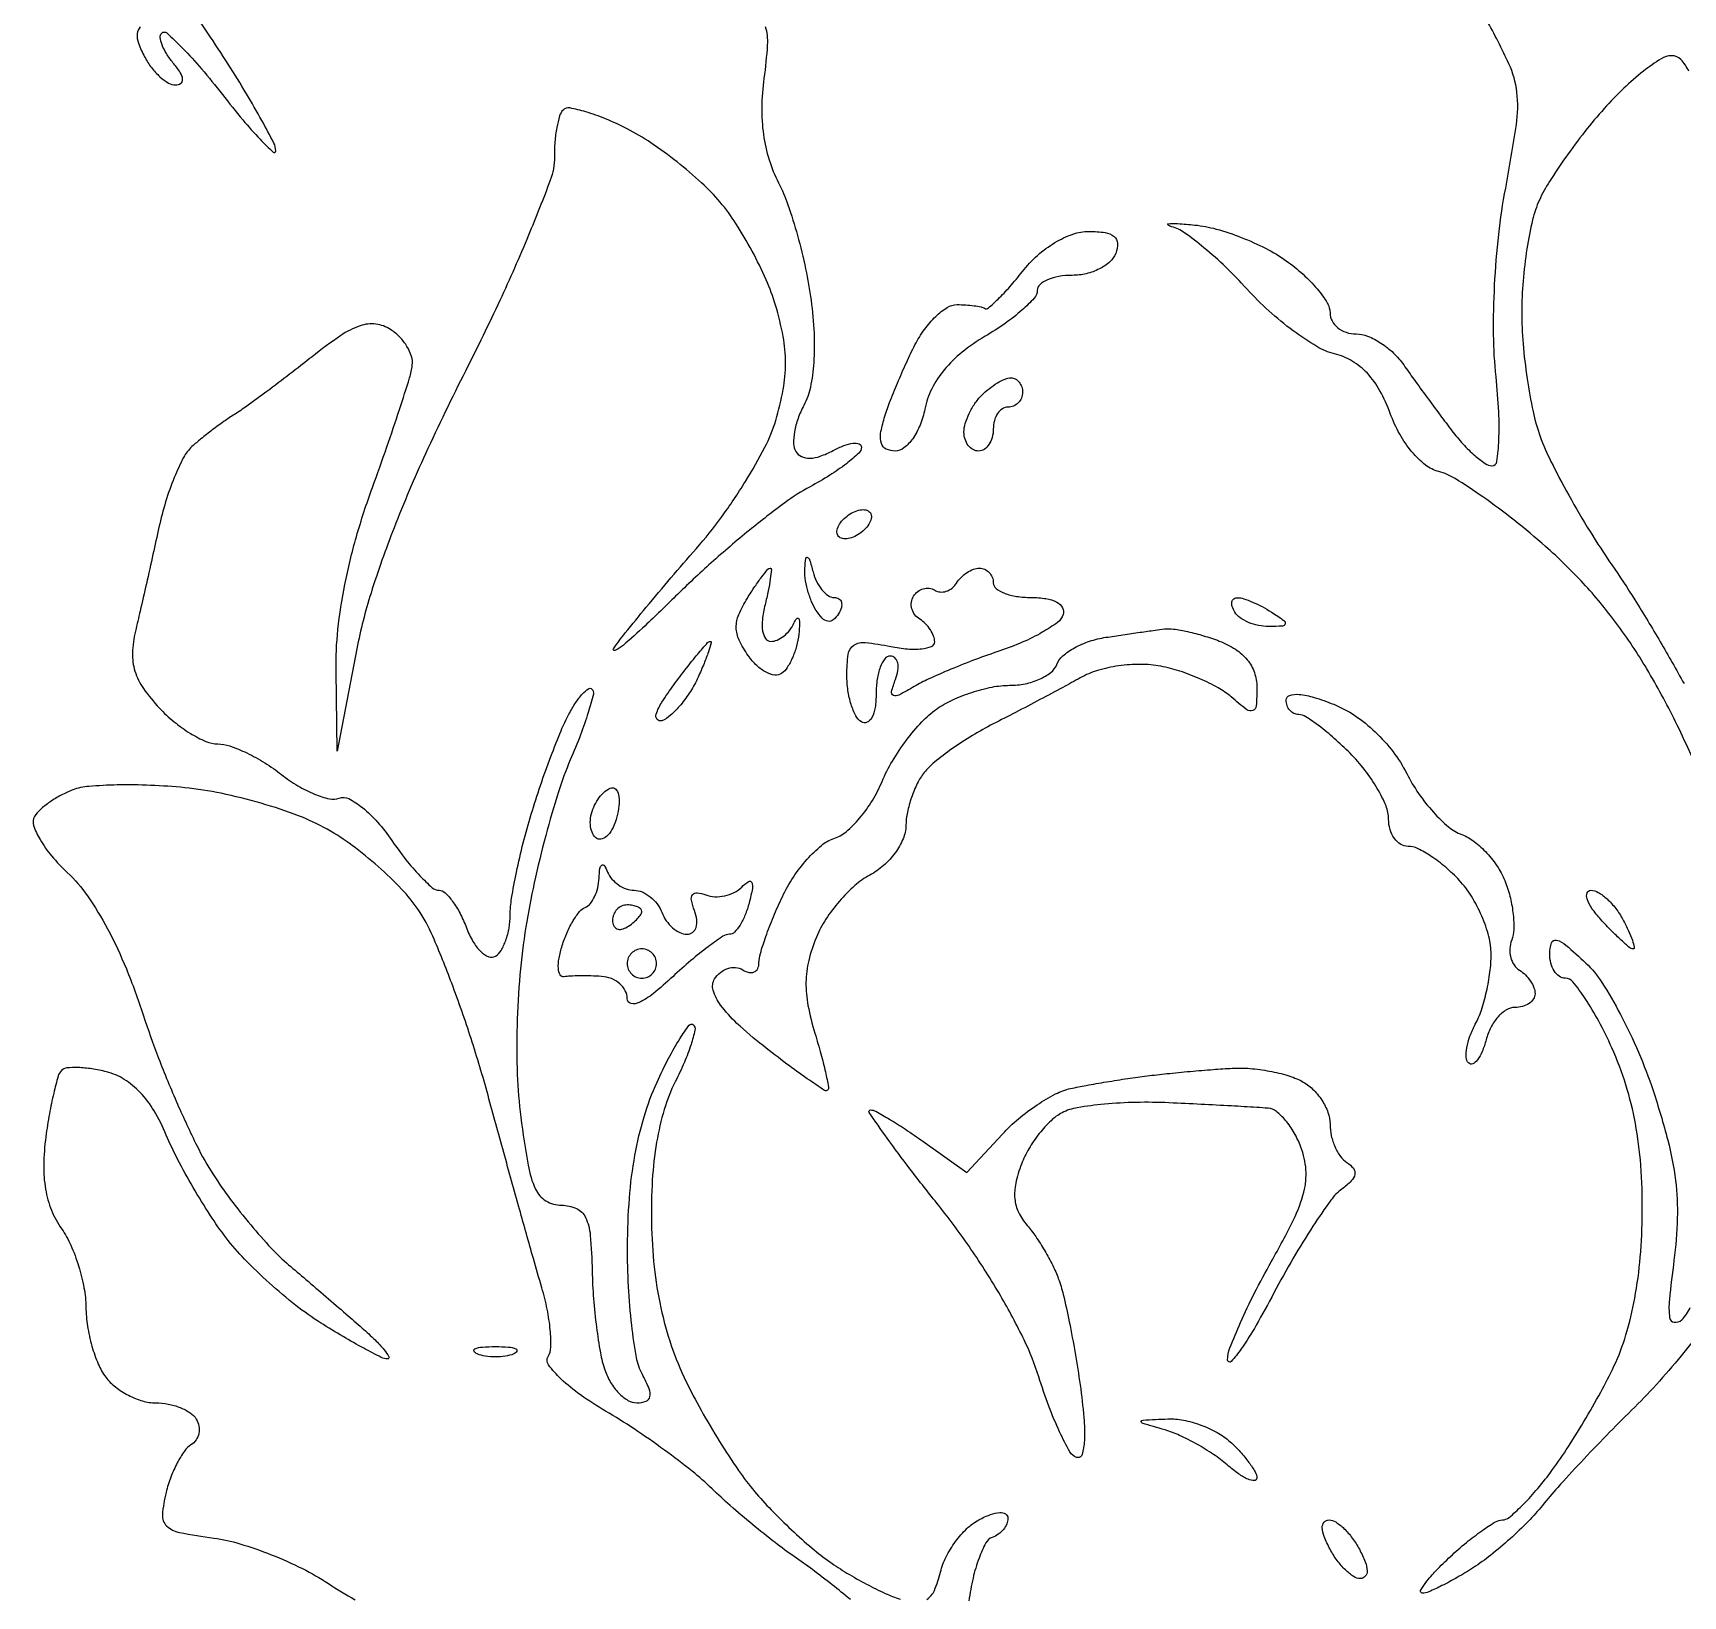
# Model space of a CAD drawing. Extents: x 0 to 102, y 0 to 135.
# Drawn here: x 45.55 to 55.08, y 42.62 to 51.65 of the extents above; entities that cross this region are included whole.
import ezdxf

# ---------------------------------------------------------------- set-up
doc = ezdxf.new("R2010")
doc.units = 0
doc.header["$MEASUREMENT"] = 0

msp = doc.modelspace()

# ---------------------------------------------------------------- linework, layer by layer
for points in [[(46.170234, 51.68761, 0.176529), (46.151928, 51.648717, 0.113266), (46.159434, 51.593498, 0.032689), (46.195252, 51.514575, 0.040614), (46.235301, 51.452447, 0.045023), (46.283646, 51.399898, 0.050062), (46.332702, 51.3636, 0.135057), (46.374135, 51.3522, 0.155542), (46.404617, 51.361918, 0.273969), (46.415027, 51.385305, 0.116441), (46.400685, 51.424854, 0.028256), (46.359103, 51.481144, -0.033269), (46.321174, 51.533581, -0.048787), (46.295809, 51.584496, -0.060675), (46.285285, 51.626858, -0.230901), (46.293909, 51.651909, -0.400454), (46.32286, 51.652592, -0.013175), (46.414105, 51.565075, -0.018535), (46.523011, 51.446481, -0.010978), (46.644364, 51.29758, 0.008042), (46.762856, 51.150435, 0.015921), (46.862338, 51.038342, 0.016557), (46.937082, 50.964404, 0.654334), (46.953, 50.97136, 0.119771), (46.942118, 51.016138, 0.006305), (46.872319, 51.147178, 0.009644), (46.783562, 51.301721, 0.006844), (46.678343, 51.471693, 0.005452), (46.560758, 51.6516, 0.004839), (46.434578, 51.836245, 0.004862)], [(49.780588, 51.690556, -0.089491), (49.792858, 51.58318, -0.017873), (49.77343, 51.390472, 0.03072), (49.760833, 51.222366, 0.037989), (49.770649, 51.06568, 0.040376), (49.802953, 50.920688, 0.04436), (49.857486, 50.787487, -0.036311), (49.912053, 50.660081, -0.015486), (49.967089, 50.482857, -0.015226), (50.014358, 50.289438, -0.019339), (50.045557, 50.108293, -0.02087), (50.062729, 49.918325, -0.029191), (50.061033, 49.747895, -0.033491), (50.0416, 49.605113, -0.072418), (50.004013, 49.501115, 0.037532), (49.970366, 49.425027, 0.042085), (49.949998, 49.347599, 0.046465), (49.944548, 49.27982, 0.136068), (49.957522, 49.235223, 0.146735), (49.990581, 49.205885, 0.11459), (50.037801, 49.196005, 0.080072), (50.099028, 49.207256, 0.037482), (50.172934, 49.239948, -0.030983), (50.235893, 49.26878, -0.062431), (50.288806, 49.281886, -0.112617), (50.323601, 49.278177, -0.320416), (50.337, 49.259415, -0.21071), (50.321529, 49.224333, -0.021185), (50.249792, 49.164186, -0.023704), (50.153847, 49.097417, -0.016646), (50.040121, 49.031197, 0.036006), (49.893892, 48.938296, 0.011376), (49.689486, 48.779423, 0.011294), (49.468869, 48.591308, 0.01231), (49.263365, 48.398608, -0.004962), (49.086414, 48.227726, -0.014423), (48.95964, 48.114461, -0.071647), (48.911803, 48.08465, -0.76063), (48.903274, 48.0951, -0.015403), (48.971885, 48.185946, -0.003527), (49.09359, 48.335008, -0.003644), (49.236382, 48.504864, -0.003544), (49.382948, 48.674208, 0.022697), (49.527991, 48.855368, 0.018711), (49.666193, 49.060743, 0.019112), (49.778899, 49.259112, 0.046877), (49.841809, 49.414458, 0.027484), (49.884617, 49.592356, 0.045807), (49.8984, 49.745703, 0.045538), (49.884055, 49.899628, 0.026796), (49.840537, 50.079387, 0.031254), (49.786237, 50.226506, 0.019229), (49.705147, 50.392453, 0.019256), (49.611926, 50.551017, 0.03239), (49.520404, 50.675297, 0.032195), (49.413281, 50.787135, 0.018826), (49.271907, 50.907404, 0.018777), (49.120734, 51.01756, 0.030114), (48.983233, 51.098485, 0.018666), (48.85784, 51.156665, 0.027611), (48.74365, 51.1973, 0.026328), (48.651051, 51.219375, 0.246515), (48.613175, 51.207575, 0.124413), (48.592875, 51.173543, 0.026593), (48.576577, 51.106104, 0.02625), (48.565694, 51.023789, 0.022372), (48.562696, 50.93625, -0.092829), (48.538962, 50.801721, -0.008447), (48.413172, 50.483684, -0.010711), (48.247344, 50.107261, -0.008181), (48.050453, 49.7025, 0.009603), (47.818296, 49.221771, 0.014445), (47.636248, 48.793342, 0.016672), (47.503193, 48.41669, 0.028897), (47.421606, 48.0951), (47.307299, 47.5029), (47.301134, 47.9682, -0.030171), (47.312316, 48.205572, -0.022144), (47.352146, 48.466147, -0.020662), (47.418872, 48.742062, -0.017822), (47.511056, 49.0257, 0.003744), (47.594892, 49.260912, 0.00486), (47.668009, 49.477779, 0.003686), (47.726087, 49.660284, 0.043309), (47.741922, 49.733092, 0.109717), (47.73729, 49.783869, 0.059454), (47.71112, 49.84119, 0.054944), (47.668903, 49.895943, 0.057278), (47.616311, 49.939327, 0.113054), (47.530697, 49.970595, 0.115282), (47.440664, 49.961149, 0.067246), (47.328054, 49.904178, 0.01697), (47.162562, 49.781835, -0.003908), (47.032698, 49.68048, -0.003941), (46.90163, 49.581456, -0.003845), (46.786117, 49.496976, -0.01589), (46.714323, 49.4487, 0.013529), (46.654611, 49.408956, 0.008331), (46.586437, 49.359147, 0.008352), (46.520623, 49.307609, 0.014786), (46.468369, 49.262639, 0.088134), (46.420349, 49.200096, 0.022683), (46.366643, 49.084104, 0.022373), (46.31655, 48.944067, 0.021087), (46.278047, 48.797339, -0.001108), (46.243565, 48.640687, -0.000866), (46.205458, 48.470768, -0.000875), (46.169432, 48.312709, -0.002141), (46.142213, 48.19653, 0.04964), (46.125105, 48.070775, 0.084541), (46.1391, 47.965901, 0.077477), (46.188361, 47.865463, 0.035904), (46.280259, 47.75238, 0.033109), (46.365293, 47.673096, 0.033489), (46.459739, 47.606059, 0.035486), (46.549584, 47.559356, 0.102464), (46.617938, 47.5452, -0.084349), (46.688232, 47.533257, -0.027983), (46.785173, 47.493119, -0.026946), (46.889578, 47.435759, -0.027571), (46.986378, 47.367903, 0.031957), (47.080583, 47.303091, 0.03787), (47.177234, 47.25484, 0.041349), (47.262959, 47.227882, 0.148178), (47.319586, 47.231978, -0.215233), (47.374248, 47.228826, -0.049371), (47.45351, 47.176868, -0.042475), (47.540893, 47.093179, -0.030348), (47.624104, 46.986274, 0.01671), (47.704973, 46.876321, 0.02295), (47.785291, 46.783528, 0.020739), (47.85649, 46.714492, 0.184166), (47.896599, 46.6992, -0.195018), (47.931213, 46.685166, -0.042461), (47.974315, 46.635576, -0.038277), (48.017654, 46.56554, -0.028583), (48.054735, 46.482609, 0.040667), (48.092449, 46.403449, 0.067162), (48.137791, 46.34503, 0.097656), (48.183161, 46.315178, 0.239644), (48.221842, 46.318402, 0.120766), (48.254455, 46.351578, 0.047687), (48.281971, 46.409847, 0.043597), (48.300897, 46.481351, 0.04169), (48.307516, 46.556143, -0.03924), (48.315643, 46.653385, -0.010934), (48.343578, 46.803753, -0.010963), (48.382776, 46.973085, -0.011308), (48.428994, 47.138782, -0.00848), (48.48226, 47.304159, -0.007773), (48.542599, 47.472535, -0.007795), (48.601122, 47.621107, -0.025148), (48.646433, 47.717078, -0.022778), (48.686201, 47.783883, -0.040683), (48.725565, 47.834205, -0.054884), (48.759199, 47.863467, -0.362691), (48.77978, 47.86162, -0.264998), (48.787802, 47.83233, -0.011571), (48.758038, 47.726403, -0.017044), (48.713882, 47.597971, -0.011051), (48.654549, 47.452524, 0.026193), (48.585797, 47.268228, 0.011176), (48.512455, 47.0154, 0.011022), (48.446077, 46.741719, 0.014232), (48.397899, 46.4877, 0.017869), (48.363688, 46.211513, 0.015266), (48.346984, 45.918666, 0.015629), (48.348347, 45.635188, 0.023241), (48.368804, 45.3879, 0.010587), (48.410746, 45.110736, 0.065355), (48.453518, 44.973383, 0.147518), (48.513825, 44.905358, 0.138376), (48.603278, 44.879874, -0.10552), (48.690223, 44.861089, -0.179785), (48.742483, 44.809512, -0.088839), (48.769863, 44.706168, -0.014633), (48.780744, 44.499174, 0.013795), (48.788863, 44.339622, 0.01234), (48.805929, 44.17469, 0.01248), (48.828616, 44.02732, 0.037237), (48.854061, 43.92855, 0.052811), (48.887636, 43.855747, 0.058095), (48.934848, 43.794115, 0.065929), (48.987869, 43.752162, 0.135245), (49.038544, 43.7382, 0.081275), (49.092042, 43.746954, 0.2689), (49.114718, 43.772755, 0.148409), (49.110096, 43.819286, 0.024437), (49.070977, 43.901838, -0.079123), (49.037069, 43.999719, -0.015071), (49.009671, 44.186787, -0.015737), (48.990975, 44.409335, -0.013892), (48.985258, 44.642088, -0.018268), (48.996348, 44.920908, -0.025438), (49.028016, 45.16862, -0.028099), (49.080918, 45.390357, -0.0339), (49.155961, 45.590847, -0.012549), (49.223672, 45.730651, -0.022323), (49.2873, 45.841583, -0.020069), (49.341677, 45.92013, -0.455757), (49.36597, 45.92183, -0.258107), (49.374777, 45.891227, -0.021082), (49.351988, 45.807957, -0.024126), (49.313743, 45.705586, -0.016005), (49.260569, 45.591983, 0.045259), (49.197435, 45.433612, 0.030468), (49.153412, 45.243852, 0.026966), (49.128567, 45.025163, 0.019341), (49.123516, 44.779175, 0.021923), (49.139381, 44.52356, 0.027038), (49.177393, 44.28785, 0.028545), (49.238206, 44.06899, 0.030695), (49.322386, 43.86389, 0.015292), (49.410062, 43.696062, 0.011179), (49.51716, 43.515091, 0.011316), (49.626445, 43.348049, 0.024386), (49.71954, 43.225778, 0.01785), (49.815549, 43.119612, 0.011872), (49.932679, 43.004628, 0.011958), (50.051829, 42.89832, 0.022782), (50.153319, 42.819711, 0.017863), (50.253056, 42.754687, 0.013839), (50.365949, 42.690893, 0.014054), (50.474732, 42.637189, 0.032452), (50.55983, 42.604615, 0.054233)], [(55.195024, 47.330722, 0.01696), (55.039779, 47.673648, 0.0192), (54.874192, 47.978626, 0.025525), (54.699503, 48.241316, 0.026941), (54.5074, 48.473244, 0.026139), (54.289621, 48.685649, 0.012687), (54.10765, 48.837455, 0.014546), (53.926159, 48.972811, 0.013737), (53.766619, 49.078308, 0.076645), (53.672594, 49.11848, -0.104207), (53.595488, 49.156535, -0.05215), (53.517097, 49.232596, -0.046648), (53.446433, 49.335216, -0.040731), (53.392263, 49.453834, 0.039199), (53.332487, 49.585794, 0.061967), (53.259655, 49.686219, 0.070653), (53.172475, 49.756498, 0.073005), (53.070118, 49.798771, -0.07314), (52.966901, 49.841431, -0.024884), (52.831521, 49.931626, -0.024128), (52.68983, 50.04755, -0.025537), (52.562763, 50.174521, 0.017085), (52.441162, 50.300208, 0.019227), (52.315803, 50.412236, 0.018852), (52.202742, 50.498749, 0.091014), (52.129613, 50.532635, -0.098069), (52.107471, 50.543274, -0.69152), (52.109684, 50.550893, -0.03664), (52.163639, 50.551156, -0.006821), (52.262454, 50.543034, -0.044288), (52.386365, 50.519952, -0.024959), (52.531523, 50.47143, -0.024742), (52.674222, 50.407366, -0.036848), (52.791204, 50.336428, -0.029244), (52.888039, 50.258561, -0.03416), (52.969882, 50.173613, -0.036489), (53.027589, 50.093722, -0.139036), (53.0442, 50.035139, 0.123472), (53.055786, 49.988939, 0.100775), (53.088416, 49.949585, 0.090825), (53.137225, 49.923142, 0.079), (53.194724, 49.914, -0.09601), (53.261405, 49.901077, -0.04859), (53.337581, 49.861421, -0.045783), (53.410925, 49.803484, -0.050857), (53.469674, 49.735009, 0.004), (53.528364, 49.652006, 0.00208), (53.602843, 49.549344, 0.002068), (53.680193, 49.444566, 0.003152), (53.74829, 49.354309, 0.022317), (53.812981, 49.277082, 0.027963), (53.879854, 49.211852, 0.028235), (53.940347, 49.164845, 0.152194), (53.979643, 49.1526, 0.374754), (54.00814, 49.177448, 0.022666), (54.019318, 49.29961, 0.024293), (54.018882, 49.464041, 0.013229), (54.00321, 49.665378, -0.02355), (53.989166, 49.911275, -0.015209), (53.995002, 50.196496, -0.01496), (54.018665, 50.488755, -0.018949), (54.058778, 50.756701, 0.009934), (54.120561, 51.124053, 0.065183), (54.12365, 51.310397, 0.080163), (54.077523, 51.474769, 0.019024), (53.947837, 51.729056, -0.006849)], [(55.117505, 51.431947, 0.077481), (55.07105, 51.498915, 0.205226), (55.018576, 51.5214, 0.142402), (54.956483, 51.50335, 0.024366), (54.854987, 51.431726, 0.024856), (54.74082, 51.333009, 0.019915), (54.627865, 51.216128, 0.015327), (54.516114, 51.082869, 0.012797), (54.405564, 50.934883, 0.012993), (54.311379, 50.794222, 0.034038), (54.253566, 50.687378, 0.049389), (54.21432, 50.572516, 0.018502), (54.181545, 50.40529, 0.018119), (54.159052, 50.21924, 0.020962), (54.151529, 50.0409, 0.021169), (54.159262, 49.857283, 0.015621), (54.182742, 49.655177, 0.015846), (54.217028, 49.46524, 0.033762), (54.257929, 49.3218, 0.029897), (54.319772, 49.177564, 0.011008), (54.423422, 48.981755, 0.010866), (54.546282, 48.772349, 0.012835), (54.671752, 48.58, -0.01112), (54.80503, 48.377203, -0.007036), (54.951773, 48.13521, -0.007065), (55.089298, 47.893288, -0.012926)], [(50.272696, 42.601342, 0.006975), (50.167362, 42.686913, 0.006897), (50.053478, 42.774298, 0.009331), (49.948035, 42.8499, -0.013895), (49.837486, 42.9307, -0.007772), (49.707372, 43.03474, -0.007749), (49.57902, 43.14407, -0.012487), (49.473549, 43.241544, 0.024324), (49.358624, 43.342818, 0.010868), (49.198333, 43.465171, 0.010729), (49.022868, 43.587487, 0.014308), (48.858151, 43.69046, -0.021781), (48.713359, 43.784014, -0.0358), (48.600804, 43.876677, -0.04109), (48.528863, 43.957339, -0.30927), (48.526618, 44.005782, 0.134896), (48.542287, 44.059187, 0.027154), (48.538583, 44.159077, 0.026867), (48.521157, 44.278345, 0.02229), (48.490238, 44.402866, -0.003078), (48.441269, 44.572019, -0.000717), (48.361207, 44.856643, -0.000739), (48.270014, 45.184498, -0.000725), (48.179182, 45.5148, 0.011464), (48.0815, 45.842325, 0.0118), (47.969775, 46.161855, 0.011598), (47.860106, 46.433929, 0.048124), (47.774912, 46.588942, 0.040692), (47.679892, 46.706434, 0.02152), (47.544773, 46.836508, 0.021272), (47.394174, 46.958493, 0.030698), (47.250553, 47.051952, 0.038206), (47.085193, 47.129627, 0.019803), (46.868672, 47.202141, 0.019509), (46.637912, 47.259726, 0.026948), (46.426931, 47.291969, 0.014131), (46.229753, 47.305697, 0.01531), (46.037323, 47.307743, 0.014945), (45.872899, 47.299536, 0.068746), (45.779938, 47.279038, 0.03386), (45.71324, 47.249092, 0.029362), (45.647801, 47.209113, 0.030474), (45.592771, 47.165691, 0.072188), (45.559317, 47.125787, 0.224417), (45.553564, 47.074662, 0.049965), (45.591156, 46.992544, 0.042643), (45.658142, 46.897593, 0.029881), (45.748307, 46.802608, -0.054), (45.864915, 46.667277, -0.028389), (45.980456, 46.477362, -0.025157), (46.089591, 46.24524, -0.018875), (46.186809, 45.9801, 0.013808), (46.275986, 45.72905, 0.011131), (46.385149, 45.464377, 0.011291), (46.49697, 45.224387, 0.028171), (46.592227, 45.056046, 0.018045), (46.690103, 44.915215, 0.013314), (46.808021, 44.766397, 0.013493), (46.927166, 44.631556, 0.029139), (47.027315, 44.536013, -0.001138), (47.126989, 44.45105, -0.000706), (47.243668, 44.350848, -0.000708), (47.358576, 44.251601, -0.001277), (47.452395, 44.169916, -0.013048), (47.526494, 44.101572, -0.027823), (47.579249, 44.044263, -0.045747), (47.606199, 44.004615, -0.571352), (47.598763, 43.992, -0.117148), (47.562634, 44.000583, -0.006856), (47.461629, 44.05319, -0.010074), (47.34241, 44.120509, -0.007228), (47.211861, 44.200305, -0.025816), (47.069793, 44.3006, -0.016611), (46.915475, 44.430463, -0.016699), (46.772579, 44.567968, -0.029916), (46.66626, 44.691309, -0.019245), (46.574224, 44.822122, -0.011888), (46.475777, 44.982384, -0.011919), (46.385918, 45.14561, -0.02091), (46.320602, 45.285221, 0.035449), (46.250413, 45.424553, 0.054916), (46.169274, 45.5319, 0.063921), (46.077513, 45.607044, 0.078308), (45.975644, 45.650378, 0.023131), (45.89002, 45.667704, 0.03023), (45.810496, 45.675117, 0.030936), (45.745916, 45.673222, 0.175315), (45.715247, 45.658847, 0.127564), (45.695197, 45.624755, 0.011327), (45.669823, 45.527506, 0.01421), (45.645137, 45.408278, 0.010602), (45.624467, 45.275586, 0.029136), (45.612132, 45.111598, 0.046808), (45.622873, 44.971882, 0.05335), (45.65734, 44.850591, 0.056947), (45.71618, 44.742175, -0.048828), (45.768894, 44.648691, -0.028988), (45.813741, 44.528779, -0.028807), (45.844887, 44.40278, -0.043587), (45.855891, 44.290426, 0.037273), (45.865173, 44.181506, 0.029472), (45.890804, 44.066047, 0.030303), (45.927639, 43.961239, 0.06277), (45.970967, 43.88625, 0.065137), (46.026951, 43.82959, 0.0468), (46.102049, 43.78169, 0.047222), (46.183744, 43.749072, 0.071497), (46.259384, 43.7382, -0.048528), (46.331031, 43.73123, -0.047033), (46.400781, 43.71057, -0.050842), (46.458601, 43.680207, -0.10844), (46.493546, 43.644141, -0.093239), (46.508982, 43.604062, -0.096392), (46.508536, 43.561604, -0.099185), (46.492352, 43.523368, -0.105157), (46.462946, 43.495244, 0.102369), (46.425053, 43.459401, 0.031653), (46.384072, 43.391937, 0.030176), (46.346694, 43.308744, 0.029014), (46.31904, 43.220569, 0.041808), (46.297957, 43.091846, 0.225337), (46.322566, 43.027349, 0.14376), (46.39706, 42.988807, 0.014642), (46.59545, 42.956258, -0.039867), (46.746223, 42.923645, -0.021217), (46.926638, 42.86081, -0.020987), (47.10663, 42.78053, -0.030502), (47.257268, 42.693782, 0.019493), (47.411229, 42.60055, 0.011387)], [(55.195505, 44.167299, -0.012551), (55.072265, 44.009283, -0.012367), (54.929319, 43.843717, -0.014802), (54.78643, 43.695336, 0.00584), (54.641429, 43.550064, 0.005006), (54.492132, 43.393855, 0.005047), (54.359357, 43.249219, 0.01438), (54.2709, 43.145009, -0.025553), (54.189505, 43.053349, -0.015185), (54.083936, 42.952369, -0.015178), (53.972264, 42.857839, -0.025217), (53.872027, 42.786023, -0.011944), (53.779283, 42.729496, -0.014958), (53.690561, 42.681764, -0.013169), (53.614714, 42.646305, -0.103111), (53.576791, 42.6384, -0.559955), (53.567666, 42.653286, -0.046082), (53.59749, 42.700528, -0.028505), (53.656315, 42.768662, -0.013482), (53.739322, 42.8499, -0.014623), (53.831961, 42.930893, -0.018966), (53.921675, 42.999272, -0.016911), (53.999282, 43.050063, -0.137275), (54.039798, 43.0614, 0.177691), (54.078874, 43.07574, 0.01894), (54.151435, 43.142167, 0.02148), (54.234009, 43.23104, 0.015672), (54.318194, 43.33635, 0.016867), (54.408667, 43.465987, 0.009322), (54.510757, 43.629938, 0.009286), (54.608142, 43.800137, 0.014738), (54.68443, 43.9497, 0.038233), (54.753588, 44.130268, 0.026741), (54.804541, 44.342272, 0.024414), (54.83648, 44.579944, 0.019546), (54.848275, 44.838, 0.019707), (54.839308, 45.11111, 0.027758), (54.808277, 45.352728, 0.029856), (54.753188, 45.575023, 0.029632), (54.671906, 45.78975, 0.017305), (54.596452, 45.943697, 0.025048), (54.518538, 46.073557, 0.022807), (54.446995, 46.170432, 0.226006), (54.402557, 46.1916, -0.156014), (54.368477, 46.202499, -0.097543), (54.339449, 46.233209, -0.079735), (54.319855, 46.279083, -0.061207), (54.3132, 46.333247, -0.081843), (54.323497, 46.39573, -0.393316), (54.35246, 46.411353, -0.115208), (54.406462, 46.382952, -0.010153), (54.521805, 46.27892, -0.062537), (54.614219, 46.167335, -0.020331), (54.721928, 45.981863, -0.019908), (54.826003, 45.764, -0.021153), (54.910139, 45.542859, -0.016455), (54.995394, 45.255428, -0.033176), (55.039804, 45.023395, -0.037008), (55.050486, 44.80465, -0.026639), (55.03132, 44.560836, 0.007231), (55.004694, 44.334795, 0.058111), (55.006084, 44.230271, 0.34056), (55.032846, 44.203535, 0.226809), (55.075967, 44.217711, 0.108005), (55.124337, 44.289653, 0.01143)], [(50.714885, 42.602141, 0.14744), (50.758286, 42.654689, 0.037934), (50.793479, 42.760274, -0.055712), (50.826185, 42.847904, -0.041135), (50.880403, 42.936189, -0.041907), (50.946499, 43.012047, -0.069839), (51.014799, 43.061935, -0.031025), (51.083005, 43.093163, -0.077898), (51.13633, 43.104632, -0.156102), (51.169415, 43.096067, -0.257409), (51.183, 43.071427, -0.100975), (51.176261, 43.038399, -0.070386), (51.156546, 43.005737, -0.06714), (51.127366, 42.978383, -0.074454), (51.092943, 42.960881, 0.193736), (51.055262, 42.928853, 0.032642), (51.01606, 42.840672, 0.031573), (50.981573, 42.725079, 0.023374), (50.957677, 42.593813, 0.025047)]]:
    msp.add_lwpolyline(points, format="xyb")
for points in [[(51.651785, 50.5062, -0.034956), (51.744568, 50.499705, -0.138227), (51.796424, 50.47689, -0.217008), (51.815742, 50.437327, -0.098626), (51.805794, 50.3793, -0.119725), (51.772231, 50.330736, -0.065064), (51.711933, 50.289677, -0.059009), (51.635691, 50.261848, -0.058092), (51.554649, 50.2524, 0.041278), (51.477137, 50.24599, 0.060762), (51.411669, 50.226711, 0.079879), (51.367223, 50.198398, 0.214239), (51.3522, 50.164947, -0.187748), (51.334997, 50.120747, -0.026543), (51.26396, 50.05112, -0.027227), (51.16685, 49.974522, -0.020096), (51.051807, 49.900258, 0.035901), (50.91832, 49.807987, 0.050314), (50.815061, 49.706422, 0.056395), (50.743105, 49.596702, 0.0677), (50.702832, 49.480111, -0.045681), (50.675228, 49.387165, -0.058143), (50.632676, 49.308555, -0.070101), (50.582505, 49.254945, -0.171284), (50.532224, 49.2372, -0.112263), (50.480278, 49.249012, -0.203371), (50.451944, 49.281165, -0.123092), (50.4476, 49.338129, -0.032609), (50.468917, 49.42755, -0.016507), (50.499775, 49.516992, -0.007803), (50.545153, 49.630326, -0.007723), (50.596377, 49.747574, -0.010816), (50.64599, 49.85055, -0.039392), (50.70049, 49.939572, -0.044839), (50.766217, 50.014859, -0.050133), (50.832876, 50.066946, -0.141714), (50.889073, 50.0832, -0.015434), (50.939364, 50.081647, -0.017555), (50.987336, 50.076987, -0.016958), (51.027513, 50.070262, -0.087324), (51.048438, 50.06205, 0.324959), (51.070056, 50.063788, 0.015624), (51.126658, 50.115454, 0.020527), (51.193428, 50.185895, 0.012774), (51.266078, 50.27355, -0.043379), (51.353994, 50.367314, -0.047064), (51.454544, 50.441681, -0.051321), (51.557345, 50.490103, -0.084613)], [(51.19992, 49.6602, -0.124206), (51.225732, 49.653688, -0.10078), (51.247719, 49.635349, -0.090584), (51.262494, 49.607917, -0.078509), (51.2676, 49.5756, -0.099038), (51.261141, 49.543313, -0.097945), (51.242749, 49.515851, -0.097945), (51.215287, 49.497459, -0.099038), (51.183, 49.491, 0.148195), (51.150737, 49.481223, 0.098894), (51.123251, 49.453723, 0.082425), (51.104719, 49.412614, 0.064853), (51.0984, 49.3641, -0.064853), (51.092081, 49.315586, -0.082425), (51.073549, 49.274477, -0.098894), (51.046063, 49.246977, -0.148195), (51.0138, 49.2372, -0.129116), (50.981537, 49.245673, -0.100708), (50.954051, 49.269507, -0.088951), (50.935568, 49.30516, -0.075349), (50.9292, 49.34718, -0.073375), (50.936499, 49.396649, -0.038655), (50.959021, 49.454675, -0.037433), (50.991865, 49.511726, -0.047088), (51.03072, 49.55868, -0.030136), (51.074561, 49.597532, -0.031128), (51.122299, 49.630378, -0.032763), (51.167011, 49.653368, -0.102712)], [(50.346986, 48.8988, -0.117858), (50.37503, 48.892096, -0.186277), (50.391376, 48.873949, -0.154201), (50.39299, 48.84655, -0.076764), (50.3793, 48.8142, -0.064269), (50.353027, 48.781838, -0.051777), (50.317522, 48.754451, -0.053414), (50.278642, 48.735821, -0.085235), (50.242414, 48.7296, -0.117858), (50.21437, 48.736304, -0.186277), (50.198024, 48.754451, -0.154201), (50.19641, 48.78185, -0.076764), (50.2101, 48.8142, -0.064269), (50.236373, 48.846562, -0.051777), (50.271878, 48.873949, -0.053414), (50.310758, 48.892579, -0.085235)], [(50.056917, 48.53925, 0.049633), (50.077898, 48.482616, 0.05896), (50.108737, 48.43469, 0.069044), (50.144233, 48.402059, 0.152544), (50.178996, 48.3912, -0.138269), (50.205959, 48.383598, -0.191049), (50.220891, 48.363696, -0.139415), (50.22056, 48.333416, -0.066496), (50.204518, 48.297568, -0.079241), (50.174035, 48.262227, -0.218762), (50.143104, 48.25366, -0.167837), (50.110379, 48.271247, -0.045108), (50.07392, 48.318718, -0.045866), (50.046682, 48.37193, -0.03045), (50.025057, 48.43706, -0.030643), (50.011707, 48.503461, -0.051089), (50.009709, 48.5604, -0.01463), (50.015196, 48.617205, -0.503715), (50.025296, 48.622882, -0.2189), (50.037519, 48.608906, -0.007995)], [(49.809062, 48.5604, -0.44168), (49.816398, 48.552349, -0.011457), (49.810109, 48.498272, -0.016961), (49.798209, 48.430013, -0.009845), (49.77954, 48.3489, 0.033833), (49.764384, 48.264781, 0.067188), (49.765976, 48.197185, 0.108106), (49.783076, 48.153501, 0.250639), (49.813179, 48.1374, 0.105396), (49.849825, 48.145212, 0.062454), (49.888199, 48.168464, 0.058357), (49.922399, 48.202713, 0.062773), (49.946788, 48.24315, -0.067126), (49.96309, 48.269655, -0.558677), (49.974414, 48.268133, -0.11671), (49.979713, 48.239949, -0.015875), (49.974988, 48.1797, -0.038797), (49.96189, 48.110683, -0.036746), (49.938128, 48.043206, -0.038968), (49.908005, 47.986722, -0.095299), (49.87575, 47.952639, -0.19045), (49.836453, 47.94275, -0.090005), (49.785833, 47.958931, -0.069198), (49.731729, 47.998138, -0.048668), (49.68276, 48.055309, -0.041537), (49.630212, 48.145411, -0.108014), (49.613203, 48.21813, -0.1053), (49.627902, 48.292452, -0.038311), (49.67791, 48.38812, -0.009191), (49.720847, 48.454141, -0.013918), (49.760817, 48.509793, -0.008556), (49.795748, 48.554084, -0.225168)], [(51.018793, 48.5604, -0.105429), (51.049167, 48.553923, -0.099231), (51.075015, 48.535549, -0.096318), (51.092341, 48.508095, -0.092995), (51.0984, 48.4758, 0.231675), (51.114271, 48.443386, 0.072835), (51.162599, 48.416051, 0.055541), (51.233252, 48.39738, 0.036866), (51.31695, 48.3912, -0.038632), (51.402894, 48.38455, -0.083973), (51.465479, 48.36367, -0.140884), (51.498606, 48.331582, -0.213963), (51.502538, 48.292315, -0.155605), (51.469643, 48.247244, -0.027894), (51.381253, 48.189862, -0.027758), (51.266096, 48.132156, -0.021946), (51.135938, 48.082399, 0.009694), (50.996446, 48.032954, 0.008594), (50.853213, 47.976206, 0.008661), (50.726022, 47.920663, 0.025973), (50.641984, 47.876807, -0.012109), (50.553476, 47.82745, -0.214128), (50.521562, 47.82545, -0.385996), (50.510593, 47.846791, -0.026109), (50.533579, 47.917523, 0.052115), (50.547489, 47.969338, 0.094432), (50.54617, 48.013062, 0.143404), (50.530386, 48.041726, 0.198182), (50.503545, 48.0528, 0.235217), (50.472136, 48.037159, 0.071341), (50.445671, 47.989205, 0.054505), (50.427582, 47.919222, 0.036026), (50.4216, 47.836307, -0.035659), (50.41579, 47.754952, -0.083483), (50.397293, 47.697039, -0.1651), (50.369554, 47.670259, -0.253782), (50.337, 47.6721, -0.134909), (50.304449, 47.70711, -0.044156), (50.277251, 47.772795, -0.040259), (50.258642, 47.854539, -0.035856), (50.2524, 47.941468, -0.034231), (50.260791, 48.063882, -0.216756), (50.293332, 48.115353, -0.174909), (50.358471, 48.130867, -0.021223), (50.5062, 48.10779, 0.027903), (50.603493, 48.09392, 0.047724), (50.685446, 48.094704, 0.065977), (50.742057, 48.10836, 0.309974), (50.76, 48.134522, 0.092846), (50.753714, 48.168082, 0.052997), (50.734743, 48.20486, 0.050434), (50.706908, 48.239078, 0.058452), (50.67402, 48.265153, -0.092075), (50.644965, 48.291534, -0.096033), (50.627845, 48.326221, -0.099401), (50.625255, 48.363782, -0.106468), (50.637566, 48.398426, -0.089797), (50.662013, 48.425596, -0.095284), (50.69396, 48.441784, -0.099786), (50.728388, 48.444547, -0.109117), (50.76, 48.4335, 0.117181), (50.791894, 48.422921, 0.100558), (50.827101, 48.426933, 0.092847), (50.860235, 48.444994, 0.08344), (50.886047, 48.47442, -0.059916), (50.912278, 48.507309, -0.050815), (50.946961, 48.535143, -0.053152), (50.98442, 48.554103, -0.090837)], [(52.510457, 48.389905, -0.074451), (52.545194, 48.384029, -0.021733), (52.596072, 48.364899, -0.021318), (52.652193, 48.338085, -0.021347), (52.7058, 48.3066, -0.010223), (52.777097, 48.25843, -0.295079), (52.784964, 48.238863, -0.343021), (52.77022, 48.225976, -0.012098), (52.689643, 48.223295, -0.053738), (52.631043, 48.229075, -0.049393), (52.57325, 48.247232, -0.052761), (52.524724, 48.274281, -0.101161), (52.4943, 48.3066, -0.058538), (52.479213, 48.33893, -0.128516), (52.477478, 48.365968, -0.195945), (52.488852, 48.383383, -0.157323)], [(52.086943, 48.209324, -0.067164), (52.13971, 48.208884, -0.018549), (52.221485, 48.19404, -0.018385), (52.313757, 48.170143, -0.018286), (52.404193, 48.139494, -0.053068), (52.49751, 48.092167, -0.078351), (52.565698, 48.030926, -0.087102), (52.606914, 47.957046, -0.083973), (52.6212, 47.872582, -0.016518), (52.617625, 47.76439, -0.29381), (52.597796, 47.737624, -0.260939), (52.563069, 47.742832, -0.013777), (52.47315, 47.816576, 0.05132), (52.398008, 47.869305, 0.024777), (52.292547, 47.921528, 0.024267), (52.176192, 47.965554, 0.031934), (52.066231, 47.993556, 0.045492), (51.94878, 48.004699, 0.036586), (51.822153, 47.995887, 0.037252), (51.70119, 47.969208, 0.054596), (51.600931, 47.926744, -0.003949), (51.500997, 47.871913, -0.001746), (51.36816, 47.800985, -0.001728), (51.226864, 47.726797, -0.002326), (51.0984, 47.66067, 0.01847), (50.977482, 47.593404, 0.017252), (50.859006, 47.515934, 0.017527), (50.758655, 47.43986, 0.054665), (50.699241, 47.379545, 0.052368), (50.659552, 47.316801, 0.031794), (50.625664, 47.235702, 0.031613), (50.602032, 47.149988, 0.047672), (50.593491, 47.073046, -0.096678), (50.577446, 46.997041, -0.057304), (50.531642, 46.916159, -0.053909), (50.464513, 46.842266, -0.05862), (50.384879, 46.786786, 0.058563), (50.298532, 46.726643, 0.033552), (50.209279, 46.63612, 0.033069), (50.130654, 46.531645, 0.046617), (50.076258, 46.428639, 0.039003), (50.032171, 46.29322, 0.055501), (50.016298, 46.167782, 0.051032), (50.027942, 46.034258, 0.027213), (50.067931, 45.873201, -0.007677), (50.102575, 45.753816, -0.01195), (50.128374, 45.649823, -0.006217), (50.14667, 45.562637, -0.249972), (50.14117, 45.54457, -0.357172), (50.124065, 45.542866, -0.004175), (50.023468, 45.610975, -0.010248), (49.905825, 45.695673, -0.006235), (49.770158, 45.800305, -0.018289), (49.617536, 45.930431, -0.049871), (49.523157, 46.036199, -0.081443), (49.480199, 46.121534, -0.217699), (49.488482, 46.187525, -0.08389), (49.521648, 46.225267, -0.093037), (49.564278, 46.248385, -0.10052), (49.609623, 46.253439, -0.116575), (49.650741, 46.239746, 0.080836), (49.686689, 46.224874, 0.15919), (49.71717, 46.227465, 0.183562), (49.737411, 46.246842, 0.111485), (49.7448, 46.279572, -0.071931), (49.752722, 46.33435, -0.013036), (49.784475, 46.432363, -0.013804), (49.828157, 46.546002, -0.012121), (49.879864, 46.662155, -0.035581), (49.943538, 46.774877, -0.034801), (50.022979, 46.878319, -0.036899), (50.10558, 46.958825, -0.098178), (50.177401, 46.998347, 0.100792), (50.247976, 47.037661, 0.040142), (50.326378, 47.116689, 0.037651), (50.399812, 47.218278, 0.038734), (50.456401, 47.328801, -0.035944), (50.515427, 47.445685, -0.026335), (50.596554, 47.566289, -0.026815), (50.686011, 47.672834, -0.051981), (50.769887, 47.745643, -0.044583), (50.861782, 47.798491, -0.029372), (50.975356, 47.843075, -0.029541), (51.091941, 47.873625, -0.049343), (51.192773, 47.8836, 0.049743), (51.28263, 47.892562, 0.054744), (51.365949, 47.919085, 0.061945), (51.430875, 47.958118, 0.135663), (51.465052, 48.004399, -0.12549), (51.499675, 48.0533, -0.050373), (51.567599, 48.100207, -0.04568), (51.654703, 48.138316, -0.043004), (51.749053, 48.160923, -0.000874), (51.847389, 48.17553, -0.000859), (51.946338, 48.189878, -0.000844), (52.033125, 48.20216, -0.003279)], [(49.462796, 48.1374, -0.498406), (49.468874, 48.129339, -0.011548), (49.452469, 48.076639, -0.016416), (49.427522, 48.009899, -0.009247), (49.393127, 47.930554, -0.034374), (49.348487, 47.848108, -0.033005), (49.292422, 47.771367, -0.034787), (49.233857, 47.710543, -0.09235), (49.182646, 47.679104, -0.329678), (49.156063, 47.686476, -0.252217), (49.150812, 47.717202, -0.060861), (49.184094, 47.786729, -0.017155), (49.252314, 47.88595, -0.005907), (49.325344, 47.982325, -0.009169), (49.390829, 48.063537, -0.004073), (49.447889, 48.130585, -0.217737)], [(53.06535, 47.77383, -0.053339), (53.187463, 47.709018, -0.041095), (53.305139, 47.614506, -0.040303), (53.408217, 47.499654, -0.045556), (53.486867, 47.374153, 0.034236), (53.555633, 47.258705, 0.0321), (53.640879, 47.151069, 0.033698), (53.729097, 47.065627, 0.087152), (53.805347, 47.021137, -0.076277), (53.877095, 46.981326, -0.042859), (53.950554, 46.913644, -0.041571), (54.014583, 46.830722, -0.05283), (54.058257, 46.744506, -0.033223), (54.085886, 46.654199, -0.031156), (54.102038, 46.55907, -0.032643), (54.105542, 46.472895, -0.085653), (54.093559, 46.412392, 0.077685), (54.082896, 46.362693, 0.076732), (54.087833, 46.311888, 0.081907), (54.107177, 46.267803, 0.110518), (54.138233, 46.237465, -0.057234), (54.172799, 46.210196, -0.050095), (54.202055, 46.174636, -0.05284), (54.222003, 46.136573, -0.09457), (54.2286, 46.102007, -0.145408), (54.219581, 46.071649, -0.099297), (54.194222, 46.045785, -0.083385), (54.156305, 46.028353, -0.066234), (54.111567, 46.0224, 0.140149), (54.06318, 46.008565, 0.071974), (54.014574, 45.96757, 0.062562), (53.973093, 45.907128, 0.055238), (53.945723, 45.835744, -0.03182), (53.923262, 45.76783, -0.066065), (53.895825, 45.719344, -0.124254), (53.868364, 45.697288, -0.313401), (53.844401, 45.701599, -0.188955), (53.83046, 45.733511, -0.052794), (53.834181, 45.788881, -0.045344), (53.852192, 45.85572, -0.034401), (53.883346, 45.924993, 0.043933), (53.918433, 46.007159, 0.023246), (53.947935, 46.114052, 0.02295), (53.968134, 46.227025, 0.032769), (53.9748, 46.328636, 0.064164), (53.961479, 46.432015, 0.037301), (53.920766, 46.550539, 0.03667), (53.861275, 46.665159, 0.050576), (53.790853, 46.757197, 0.027721), (53.712192, 46.832138, 0.030382), (53.627996, 46.895483, 0.031854), (53.550131, 46.940125, 0.114721), (53.494753, 46.953, -0.139327), (53.451985, 46.965153, -0.10002), (53.415545, 46.999314, -0.085478), (53.391006, 47.050405, -0.069415), (53.3826, 47.110664, 0.099038), (53.367422, 47.186541, 0.033786), (53.317083, 47.287531, 0.032034), (53.244918, 47.394384, 0.031848), (53.159564, 47.491364, 0.015153), (53.068811, 47.576776, 0.019806), (52.980582, 47.648883, 0.01774), (52.903992, 47.702424, 0.144652), (52.863464, 47.7144, -0.115372), (52.835594, 47.720918, -0.100435), (52.811862, 47.739323, -0.093412), (52.795935, 47.766843, -0.084796), (52.7904, 47.799243, -0.334069), (52.810334, 47.825748, -0.0936), (52.865276, 47.830955, -0.051348), (52.951995, 47.813848, -0.021001)], [(48.899931, 47.2914, -0.269156), (48.922319, 47.278407, -0.095176), (48.934769, 47.241977, -0.062812), (48.935534, 47.187636, -0.036115), (48.923562, 47.123152, -0.044796), (48.901525, 47.061892, -0.078506), (48.871547, 47.017268, -0.120306), (48.838902, 46.995734, -0.228144), (48.808277, 46.998961, -0.141718), (48.784606, 47.025112, -0.078803), (48.771929, 47.066558, -0.067911), (48.771734, 47.116439, -0.058747), (48.784646, 47.167209, -0.044241), (48.807882, 47.214724, -0.051287), (48.838169, 47.254919, -0.058705), (48.87058, 47.282513, -0.148073)], [(48.870229, 46.80495, 0.081631), (48.894818, 46.764521, 0.06462), (48.932913, 46.730264, 0.06511), (48.978153, 46.707095, 0.086029), (49.023699, 46.6992, -0.10167), (49.069694, 46.68975, -0.066796), (49.116255, 46.661923, -0.06329), (49.156301, 46.620815, -0.069986), (49.183194, 46.5723, 0.061198), (49.208991, 46.523777, 0.060318), (49.245875, 46.482677, 0.065778), (49.287747, 46.454789, 0.114543), (49.328196, 46.4454, 0.162777), (49.360928, 46.456346, 0.154503), (49.381331, 46.484999, 0.109939), (49.385441, 46.528977, 0.060222), (49.372192, 46.581719, -0.038527), (49.354314, 46.641764, -0.211384), (49.361013, 46.674106, -0.276102), (49.38731, 46.68557, -0.059757), (49.437432, 46.67293, 0.082873), (49.489099, 46.662401, 0.062409), (49.546941, 46.667562, 0.062212), (49.601916, 46.686879, 0.080983), (49.645158, 46.717998, -0.051253), (49.684254, 46.749807, -0.456548), (49.703058, 46.74448, -0.160095), (49.707177, 46.710523, -0.014752), (49.6879, 46.626787, -0.031899), (49.664919, 46.557336, -0.043699), (49.635075, 46.498682, -0.050937), (49.603221, 46.457622, -0.205107), (49.57468, 46.4454, 0.148893), (49.536296, 46.433711, 0.012602), (49.451037, 46.373301, 0.015845), (49.351583, 46.29397, 0.011589), (49.246147, 46.199958, -0.017267), (49.134524, 46.102681, -0.058157), (49.05292, 46.050821, -0.170644), (49.005356, 46.045477, -0.34943), (48.9834, 46.073058, 0.121275), (48.972076, 46.119057, 0.09352), (48.93991, 46.159721, 0.084931), (48.891911, 46.18886, 0.077299), (48.83535, 46.201618, 0.009989), (48.773547, 46.204562, 0.009342), (48.710278, 46.205127, 0.009356), (48.654105, 46.203527, 0.031263), (48.617475, 46.199493, -0.328981), (48.595752, 46.21035, -0.104492), (48.585744, 46.247456, -0.059361), (48.589511, 46.306835, -0.029899), (48.607507, 46.379825, -0.028109), (48.635821, 46.45557, -0.03236), (48.671349, 46.524044, -0.034212), (48.708528, 46.577046, -0.131743), (48.740783, 46.6005, 0.133454), (48.769411, 46.621464, 0.057879), (48.794596, 46.661835, 0.051532), (48.812883, 46.713672, 0.047247), (48.820879, 46.7697, -0.019378), (48.825728, 46.825895, -0.209411), (48.837137, 46.845028, -0.436971), (48.851708, 46.842018, -0.039934)], [(54.550912, 46.6992, -0.136127), (54.593651, 46.687344, -0.049756), (54.644418, 46.649497, -0.044735), (54.694551, 46.59474, -0.040155), (54.7362, 46.53, -0.013923), (54.768653, 46.465079, -0.02586), (54.790705, 46.410502, -0.028282), (54.802113, 46.370185, -0.479972), (54.794588, 46.3608, -0.177154), (54.775555, 46.367762, -0.009676), (54.726892, 46.410502, -0.014065), (54.670303, 46.465175, -0.009734), (54.6093, 46.53, -0.029262), (54.557018, 46.595043, -0.071687), (54.528985, 46.649497, -0.170442), (54.529169, 46.683877, -0.31697)], [(48.9834, 46.6146, 0.105053), (48.95112, 46.607742, 0.099167), (48.923651, 46.588282, 0.09642), (48.90524, 46.559207, 0.093332), (48.8988, 46.525007, 0.108972), (48.905423, 46.494979, 0.182303), (48.923651, 46.477091, 0.161196), (48.951074, 46.474459, 0.082592), (48.9834, 46.4877, 0.029505), (49.015783, 46.510457, 0.035638), (49.043149, 46.535586, 0.038439), (49.062455, 46.559465, 0.151918), (49.068, 46.577293, 0.210953), (49.061701, 46.591559, 0.081139), (49.043149, 46.603641, 0.061769), (49.015789, 46.611864, 0.042167)], [(49.068, 46.3608, 0.099038), (49.035713, 46.354341, 0.097945), (49.008251, 46.335949, 0.097945), (48.989859, 46.308487, 0.099038), (48.9834, 46.2762, 0.099038), (48.989859, 46.243913, 0.097945), (49.008251, 46.216451, 0.097945), (49.035713, 46.198059, 0.099038), (49.068, 46.1916, 0.099038), (49.100287, 46.198059, 0.097945), (49.127749, 46.216451, 0.097945), (49.146141, 46.243913, 0.099038), (49.1526, 46.2762, 0.099038), (49.146141, 46.308487, 0.097945), (49.127749, 46.335949, 0.097945), (49.100287, 46.354341, 0.099038)], [(52.478712, 45.671324, -0.034114), (52.5819, 45.669772, -0.025264), (52.695018, 45.654551, -0.025743), (52.800833, 45.629132, -0.051087), (52.880562, 45.596423, -0.068613), (52.943145, 45.550945, -0.055962), (52.996131, 45.487211, -0.057687), (53.032103, 45.41578, -0.088044), (53.0442, 45.347616, 0.05446), (53.051425, 45.281477, 0.049245), (53.072816, 45.216062, 0.05238), (53.104295, 45.160968, 0.098681), (53.141616, 45.126179, -0.087202), (53.178842, 45.09303, -0.217024), (53.187377, 45.058433, -0.150446), (53.167066, 45.019816, -0.038392), (53.112889, 44.973136, 0.077468), (53.048751, 44.908524, 0.011788), (52.945313, 44.758463, 0.012957), (52.8311, 44.573849, 0.010897), (52.719555, 44.3727, -0.009155), (52.61684, 44.185945, -0.020699), (52.530797, 44.049475, -0.038593), (52.472218, 43.977195, -0.677499), (52.452181, 43.98516, -0.093816), (52.465429, 44.055727, -0.011459), (52.526325, 44.201554, -0.013252), (52.608036, 44.372891, -0.010577), (52.70484, 44.553227, 0.013584), (52.833073, 44.795597, 0.051659), (52.892712, 44.955863, 0.080398), (52.904718, 45.085199, 0.073994), (52.876134, 45.215717, 0.039286), (52.836967, 45.298515, 0.045231), (52.786863, 45.370083, 0.050775), (52.733881, 45.421268, 0.144952), (52.686744, 45.440029, 0.008095), (52.62045, 45.444991, 0.000971), (52.473897, 45.45329, 0.001157), (52.299661, 45.462414, 0.000951), (52.1136, 45.47137, 0.016643), (51.924309, 45.473815, 0.018035), (51.740303, 45.46342, 0.017824), (51.584017, 45.443283, 0.078697), (51.4962, 45.414097, 0.070702), (51.431927, 45.368299, 0.035262), (51.364412, 45.294363, 0.034131), (51.304089, 45.206434, 0.042462), (51.261146, 45.117125, 0.036902), (51.228188, 45.0065, 0.077655), (51.222757, 44.917257, 0.089706), (51.244672, 44.839031, 0.06389), (51.294636, 44.762718, -0.027538), (51.343824, 44.698314, -0.016425), (51.395415, 44.616812, -0.016418), (51.44161, 44.53198, -0.027205), (51.474195, 44.4573, -0.031203), (51.502566, 44.363811, -0.007634), (51.537221, 44.206617, -0.007791), (51.571443, 44.024895, -0.007704), (51.600125, 43.84151, -0.012543), (51.621776, 43.653506, -0.034312), (51.62458, 43.519854, -0.057925), (51.611237, 43.438892, -0.426772), (51.580158, 43.422514, -0.187622), (51.540919, 43.455076, -0.016957), (51.48173, 43.57066, -0.020172), (51.419476, 43.718307, -0.014384), (51.361337, 43.888089, 0.038034), (51.276874, 44.101297, 0.018868), (51.139654, 44.357974, 0.017959), (50.969616, 44.626441, 0.018737), (50.783011, 44.878135, -0.005027), (50.61681, 45.089914, -0.008944), (50.484899, 45.268031, -0.0041), (50.381529, 45.415504, -0.604182), (50.389251, 45.4302, -0.127094), (50.419344, 45.422425, -0.008279), (50.498085, 45.377108, -0.011616), (50.590839, 45.318696, -0.008384), (50.691602, 45.249463), (50.945424, 45.068726), (51.151326, 45.290782, -0.031592), (51.243952, 45.378812, -0.026856), (51.351921, 45.459722, -0.027737), (51.458523, 45.522747, -0.065693), (51.545064, 45.554071, -0.008958), (51.634992, 45.57213, -0.004164), (51.752277, 45.592496, -0.004123), (51.875804, 45.611843, -0.005741), (51.9867, 45.626976, -0.005291), (52.101163, 45.640032, -0.003273), (52.235921, 45.653068, -0.003283), (52.369207, 45.6642, -0.0059)], [(48.222, 44.063242, -0.017491), (48.297416, 44.060603, -0.078554), (48.340308, 44.050707, -0.447206), (48.345464, 44.036415, -0.174857), (48.32775, 44.020571, -0.057986), (48.279527, 44.007345, -0.037979), (48.222, 44.002969, -0.037979), (48.164473, 44.007345, -0.057986), (48.11625, 44.020571, -0.174857), (48.098536, 44.036415, -0.447206), (48.103692, 44.050707, -0.078554), (48.146584, 44.060603, -0.017491)], [(52.106939, 43.645167, -0.059517), (52.196684, 43.638175, -0.038563), (52.297052, 43.609994, -0.038477), (52.392266, 43.566588, -0.057792), (52.466489, 43.513588, -0.023067), (52.525714, 43.454801, -0.027396), (52.575754, 43.393948, -0.027908), (52.611565, 43.339004, -0.1312), (52.6212, 43.302916, -0.414891), (52.606808, 43.288557, -0.105001), (52.570944, 43.296259, -0.050044), (52.515845, 43.327864, -0.022449), (52.450115, 43.379478, 0.029643), (52.370875, 43.43988, 0.019918), (52.273925, 43.499615, 0.020094), (52.175087, 43.550094, 0.037012), (52.090565, 43.581717, -0.001752), (51.95945, 43.620492, -0.402982), (51.953737, 43.630618, -0.328886), (51.963842, 43.638836, -0.001536)], [(53.038247, 43.0614, -0.146537), (53.077011, 43.04979, -0.04656), (53.124596, 43.011697, -0.041905), (53.172508, 42.956951, -0.035957), (53.2134, 42.8922, -0.027189), (53.24752, 42.819162, -0.087094), (53.258624, 42.766788, -0.190038), (53.247684, 42.735904, -0.217006), (53.219353, 42.723, -0.146537), (53.180589, 42.73461, -0.04656), (53.133004, 42.772702, -0.041905), (53.085092, 42.827449, -0.035957), (53.0442, 42.8922, -0.027189), (53.01008, 42.965238, -0.087094), (52.998976, 43.017612, -0.190038), (53.009916, 43.048496, -0.217006)]]:
    msp.add_lwpolyline(points, format="xyb", close=True)

doc.saveas('drawing.dxf')
